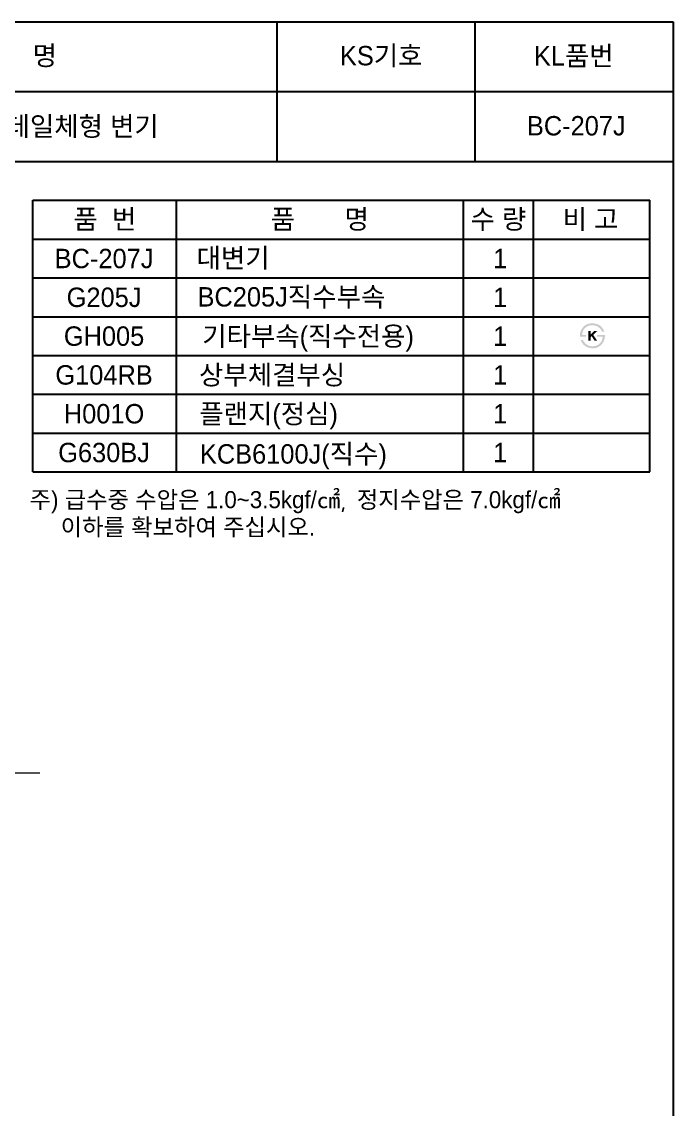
# Model space of a CAD drawing. Header units: millimetres. Extents: x 0 to 1800, y -67 to 2530.
# Drawn here: x 961 to 1800, y 1129 to 2530 of the extents above; entities that cross this region are included whole.
import ezdxf
from ezdxf.enums import TextEntityAlignment as Align
from ezdxf.lldxf.tags import DXFTag

# ---------------------------------------------------------------- set-up
doc = ezdxf.new("R2010")
doc.units = ezdxf.units.MM
for name, color, linetype in [('TEXT', 7, 'Continuous'), ('도각라인', 7, 'Continuous'), ('중심선', 1, 'DASHED')]:
    doc.layers.add(name, color=color, linetype=linetype)
doc.styles.add('타이틀', font='H2GTRM.TTF', dxfattribs={"height": 25})
tags = doc.linetypes.add('DASHDOT', pattern=[70, 31, -13, 13, -13]).pattern_tags.tags
tags[10:11] = [DXFTag(74, 4), DXFTag(75, 0), DXFTag(340, '0'), DXFTag(46, 0.0), DXFTag(50, 0.0), DXFTag(44, 0.0), DXFTag(45, 0.0)]
tags[8:9] = [DXFTag(74, 4), DXFTag(75, 0), DXFTag(340, '0'), DXFTag(46, 0.0), DXFTag(50, 0.0), DXFTag(44, 0.0), DXFTag(45, 0.0)]
tags[6:7] = [DXFTag(74, 4), DXFTag(75, 0), DXFTag(340, '0'), DXFTag(46, 0.0), DXFTag(50, 0.0), DXFTag(44, 0.0), DXFTag(45, 0.0)]
tags[4:5] = [DXFTag(74, 4), DXFTag(75, 0), DXFTag(340, '0'), DXFTag(46, 0.0), DXFTag(50, 0.0), DXFTag(44, 0.0), DXFTag(45, 0.0)]
tags = doc.linetypes.add('DASHED', pattern=[25.72, 12.86, -12.86]).pattern_tags.tags
tags[6:7] = [DXFTag(74, 4), DXFTag(75, 0), DXFTag(340, '0'), DXFTag(46, 0.0), DXFTag(50, 0.0), DXFTag(44, 0.0), DXFTag(45, 0.0)]
tags[4:5] = [DXFTag(74, 4), DXFTag(75, 0), DXFTag(340, '0'), DXFTag(46, 0.0), DXFTag(50, 0.0), DXFTag(44, 0.0), DXFTag(45, 0.0)]

msp = doc.modelspace()

# ---------------------------------------------------------------- hatches: boundary and pattern name
at = {"layer": 'TEXT'}
for points in [[(1679.9, 2124.2), (1679.8, 2124.6), (1679.8, 2125), (1679.8, 2125.4), (1679.8, 2125.8), (1679.8, 2126.2), (1679.9, 2126.6), (1679.9, 2127), (1679.9, 2127.4), (1680, 2127.8), (1680, 2128.2), (1680.1, 2128.6), (1680.2, 2129), (1680.3, 2129.4), (1680.4, 2129.8), (1680.5, 2130.1), (1680.6, 2130.5), (1680.7, 2130.9), (1680.8, 2131.3), (1681, 2131.7), (1681.1, 2132), (1681.3, 2132.4), (1681.4, 2132.7), (1681.6, 2133.1), (1681.8, 2133.4), (1682, 2133.8), (1682.1, 2134.1), (1682.4, 2134.4), (1682.6, 2134.8), (1682.8, 2135.1), (1683, 2135.4), (1683.2, 2135.7), (1683.8, 2136.3), (1684, 2136.6), (1684.3, 2136.9), (1684.6, 2137.2), (1684.9, 2137.5), (1685.2, 2137.8), (1685.5, 2138), (1685.8, 2138.3), (1686.1, 2138.5), (1686.4, 2138.7), (1686.8, 2139), (1687.1, 2139.2), (1687.4, 2139.4), (1687.8, 2139.6), (1688.2, 2139.8), (1688.5, 2139.9), (1688.9, 2140.1), (1689.3, 2140.3), (1689.7, 2140.5), (1690.2, 2140.6), (1690.6, 2140.7), (1691, 2140.9), (1691.5, 2141), (1691.9, 2141.1), (1692.4, 2141.2), (1692.8, 2141.2), (1693.3, 2141.3), (1693.8, 2141.4), (1694.2, 2141.4), (1694.7, 2141.4), (1695.2, 2141.5), (1695.7, 2141.5), (1696.5, 2141.5), (1696.8, 2141.4), (1697.2, 2141.4), (1697.6, 2141.4), (1697.9, 2141.3), (1698.3, 2141.3), (1698.6, 2141.2), (1699, 2141.2), (1699.3, 2141.1), (1699.7, 2141), (1700, 2141), (1700.4, 2140.9), (1700.7, 2140.8), (1701, 2140.7), (1701.4, 2140.6), (1701.7, 2140.5), (1702, 2140.4), (1702.3, 2140.2), (1702.6, 2140.1), (1702.9, 2140), (1703.2, 2139.8), (1703.5, 2139.7), (1703.8, 2139.5), (1704.1, 2139.4), (1704.4, 2139.2), (1704.7, 2139), (1705, 2138.9), (1705.2, 2138.7), (1705.5, 2138.5), (1705.8, 2138.3), (1706.1, 2138.1), (1706.5, 2137.7), (1706.9, 2137.4), (1707.3, 2137), (1707.7, 2136.6), (1708, 2136.2), (1708.4, 2135.8), (1708.7, 2135.4), (1709.1, 2134.9), (1709.4, 2134.5), (1709.7, 2134), (1710, 2133.5), (1710.3, 2133), (1710.5, 2132.5), (1710.8, 2132), (1711, 2131.5), (1711.3, 2130.9), (1711.3, 2130.9), (1708.2, 2130.9), (1708.2, 2130.9), (1708.1, 2131.1), (1708, 2131.3), (1708, 2131.4), (1707.9, 2131.6), (1707.8, 2131.8), (1707.7, 2132), (1707.7, 2132.1), (1707.6, 2132.3), (1707.5, 2132.5), (1707.4, 2132.6), (1707.3, 2132.8), (1707.2, 2133), (1707.1, 2133.1), (1707, 2133.3), (1706.9, 2133.5), (1706.7, 2133.6), (1706.6, 2133.8), (1706.5, 2133.9), (1706.2, 2134.3), (1705.9, 2134.6), (1705.6, 2134.9), (1705.3, 2135.2), (1705, 2135.5), (1704.7, 2135.8), (1704.3, 2136.1), (1704.1, 2136.3), (1703.8, 2136.4), (1703.6, 2136.6), (1703.4, 2136.8), (1703.1, 2136.9), (1702.9, 2137.1), (1702.6, 2137.2), (1702.4, 2137.4), (1702.2, 2137.5), (1701.9, 2137.6), (1701.7, 2137.7), (1701.4, 2137.8), (1701.2, 2138), (1700.9, 2138.1), (1700.6, 2138.2), (1700.4, 2138.3), (1700.1, 2138.3), (1699.9, 2138.4), (1699.6, 2138.5), (1699.3, 2138.6), (1699.1, 2138.6), (1698.8, 2138.7), (1698.5, 2138.7), (1698.2, 2138.8), (1698, 2138.8), (1697.7, 2138.9), (1697.4, 2138.9), (1697.1, 2138.9), (1696.8, 2139), (1696.5, 2139), (1696.3, 2139), (1696, 2139), (1695.6, 2139), (1695.3, 2139), (1694.9, 2138.9), (1694.6, 2138.9), (1694.3, 2138.9), (1693.9, 2138.9), (1693.6, 2138.8), (1693.3, 2138.8), (1693, 2138.7), (1692.7, 2138.7), (1692.3, 2138.6), (1692, 2138.5), (1691.7, 2138.4), (1691.4, 2138.3), (1691.1, 2138.2), (1690.9, 2138.1), (1690.6, 2138), (1690.3, 2137.9), (1690, 2137.8), (1689.7, 2137.7), (1689.4, 2137.5), (1689.2, 2137.4), (1688.9, 2137.3), (1688.7, 2137.1), (1688.4, 2136.9), (1688.1, 2136.8), (1687.9, 2136.6), (1687.6, 2136.4), (1687.4, 2136.2), (1687.2, 2136), (1686.9, 2135.8), (1686.7, 2135.6), (1686.5, 2135.4), (1686.2, 2135.2), (1686, 2135), (1685.8, 2134.7), (1685.6, 2134.5), (1685.4, 2134.3), (1685.2, 2134), (1685, 2133.8), (1684.8, 2133.5), (1684.7, 2133.3), (1684.5, 2133), (1684.3, 2132.7), (1684.2, 2132.5), (1684, 2132.2), (1683.9, 2131.9), (1683.8, 2131.6), (1683.7, 2131.3), (1683.5, 2131.1), (1683.4, 2130.8), (1683.3, 2130.5), (1683.2, 2130.2), (1683.1, 2129.8), (1683, 2129.5), (1683, 2129.2), (1682.9, 2128.9), (1682.8, 2128.6), (1682.8, 2128.2), (1682.7, 2127.9), (1682.7, 2127.6), (1682.7, 2127.2), (1682.6, 2126.9), (1682.6, 2126.5), (1682.6, 2126.5), (1687.8, 2126.5), (1687.8, 2126.5), (1687.8, 2126.5), (1687.8, 2124.2), (1687.8, 2124.2), (1687.8, 2124.2), (1679.9, 2124.2)], [(1693.6, 2127.2), (1698.4, 2131.6), (1702.3, 2131.6), (1696.9, 2126.6), (1701.9, 2119.1), (1698.6, 2119.1), (1695, 2124.8), (1693.6, 2123.6), (1693.6, 2119.1), (1690.7, 2119.1), (1690.7, 2131.7), (1693.6, 2131.7)], [(1712, 2126.5), (1712, 2126.1), (1712, 2125.6), (1712, 2125.2), (1712, 2124.8), (1711.9, 2124.3), (1711.9, 2123.9), (1711.9, 2123.5), (1711.8, 2123.1), (1711.7, 2122.7), (1711.6, 2122.2), (1711.6, 2121.8), (1711.5, 2121.4), (1711.3, 2121), (1711.2, 2120.6), (1711.1, 2120.2), (1711, 2119.8), (1710.8, 2119.4), (1710.7, 2119), (1710.5, 2118.7), (1710.4, 2118.3), (1710.2, 2117.9), (1710, 2117.6), (1709.8, 2117.2), (1709.6, 2116.9), (1709.4, 2116.5), (1709.2, 2116.2), (1709, 2115.9), (1708.8, 2115.5), (1708.5, 2115.2), (1708.3, 2114.9), (1708, 2114.6), (1707.8, 2114.3), (1707.5, 2114), (1707.2, 2113.7), (1707, 2113.5), (1706.7, 2113.2), (1706.4, 2112.9), (1706.1, 2112.7), (1705.8, 2112.4), (1705.5, 2112.2), (1705.2, 2112), (1704.8, 2111.8), (1704.5, 2111.6), (1704.2, 2111.4), (1703.8, 2111.2), (1703.5, 2111), (1703.1, 2110.8), (1702.8, 2110.7), (1702.4, 2110.5), (1702.1, 2110.3), (1701.7, 2110.2), (1701.3, 2110.1), (1700.9, 2109.9), (1700.5, 2109.8), (1700.2, 2109.7), (1699.8, 2109.6), (1699.4, 2109.6), (1699, 2109.5), (1698.6, 2109.4), (1698.2, 2109.4), (1697.8, 2109.4), (1697.4, 2109.3), (1697, 2109.3), (1696.6, 2109.3), (1695.9, 2109.3), (1695.3, 2109.3), (1694.6, 2109.4), (1694, 2109.5), (1693.3, 2109.5), (1693, 2109.6), (1692.7, 2109.7), (1692.4, 2109.7), (1692.1, 2109.8), (1691.8, 2109.9), (1691.5, 2109.9), (1691.2, 2110), (1691, 2110.1), (1690.7, 2110.2), (1690.4, 2110.3), (1690.1, 2110.4), (1689.8, 2110.5), (1689.5, 2110.6), (1689.3, 2110.7), (1689, 2110.9), (1688.7, 2111), (1688.5, 2111.1), (1688.2, 2111.3), (1687.9, 2111.4), (1687.7, 2111.6), (1687.4, 2111.7), (1686.9, 2112), (1686.6, 2112.2), (1686.4, 2112.4), (1686.1, 2112.6), (1685.9, 2112.8), (1685.6, 2113), (1685.4, 2113.2), (1685.1, 2113.4), (1684.9, 2113.6), (1684.7, 2113.8), (1684.5, 2114.1), (1684.2, 2114.3), (1684, 2114.5), (1683.8, 2114.8), (1683.6, 2115), (1683.4, 2115.2), (1683.2, 2115.5), (1683, 2115.8), (1682.8, 2116), (1682.6, 2116.3), (1682.5, 2116.6), (1682.3, 2116.8), (1682.1, 2117.1), (1681.9, 2117.4), (1681.8, 2117.7), (1681.6, 2118), (1681.5, 2118.3), (1681.3, 2118.6), (1681, 2119.2), (1680.8, 2119.9), (1680.8, 2119.9), (1683.7, 2119.9), (1683.7, 2119.9), (1683.9, 2119.4), (1684.2, 2119), (1684.4, 2118.6), (1684.6, 2118.2), (1684.9, 2117.9), (1685.1, 2117.5), (1685.4, 2117.1), (1685.7, 2116.8), (1685.9, 2116.5), (1686.2, 2116.1), (1686.5, 2115.8), (1686.8, 2115.5), (1687.1, 2115.2), (1687.4, 2115), (1687.7, 2114.7), (1688, 2114.5), (1688.2, 2114.3), (1688.4, 2114.1), (1688.7, 2114), (1688.9, 2113.8), (1689.1, 2113.7), (1689.4, 2113.5), (1689.6, 2113.4), (1689.9, 2113.2), (1690.1, 2113.1), (1690.4, 2113), (1690.6, 2112.9), (1690.9, 2112.8), (1691.1, 2112.7), (1691.4, 2112.6), (1691.7, 2112.5), (1691.9, 2112.4), (1692.2, 2112.3), (1692.5, 2112.3), (1692.7, 2112.2), (1693, 2112.1), (1693.3, 2112.1), (1693.6, 2112), (1693.9, 2112), (1694.2, 2112), (1694.5, 2111.9), (1694.8, 2111.9), (1695.1, 2111.9), (1695.4, 2111.9), (1695.7, 2111.9), (1696, 2111.9), (1696.3, 2111.9), (1697.1, 2111.9), (1697.4, 2111.9), (1697.7, 2112), (1698, 2112), (1698.2, 2112), (1698.5, 2112), (1698.7, 2112.1), (1699, 2112.1), (1699.3, 2112.2), (1699.5, 2112.2), (1699.8, 2112.3), (1700, 2112.4), (1700.3, 2112.5), (1700.5, 2112.5), (1700.8, 2112.6), (1701, 2112.7), (1701.3, 2112.8), (1701.5, 2112.9), (1701.8, 2113), (1702, 2113.1), (1702.3, 2113.3), (1702.5, 2113.4), (1702.7, 2113.5), (1703, 2113.7), (1703.2, 2113.8), (1703.4, 2113.9), (1703.7, 2114.1), (1703.9, 2114.3), (1704.1, 2114.4), (1704.3, 2114.6), (1704.6, 2114.8), (1704.8, 2115), (1705.1, 2115.2), (1705.3, 2115.4), (1705.6, 2115.7), (1705.8, 2115.9), (1706, 2116.1), (1706.2, 2116.4), (1706.4, 2116.6), (1706.6, 2116.9), (1706.8, 2117.1), (1707, 2117.4), (1707.2, 2117.7), (1707.3, 2118), (1707.5, 2118.2), (1707.7, 2118.5), (1707.8, 2118.8), (1708, 2119.1), (1708.1, 2119.4), (1708.2, 2119.7), (1708.3, 2120), (1708.4, 2120.4), (1708.6, 2120.7), (1708.7, 2121), (1708.7, 2121.3), (1708.8, 2121.7), (1708.9, 2122), (1709, 2122.4), (1709, 2122.7), (1709.1, 2123.1), (1709.1, 2123.4), (1709.2, 2123.8), (1709.2, 2124.2), (1709.2, 2124.2), (1701.8, 2124.2), (1701.8, 2124.2), (1701.8, 2124.2), (1701.8, 2126.5), (1701.8, 2126.5), (1701.8, 2126.5), (1712, 2126.5)]]:
    msp.add_hatch(color=256, dxfattribs=at).paths.add_polyline_path(points, flags=0)

# ---------------------------------------------------------------- linework, layer by layer
at = {"layer": '도각라인', "color": 7}
for p, q in [((0, 2530), (1800, 2530)), ((1290, 2350), (1290, 2530)), ((1545, 2350), (1545, 2530)), ((520, 2440), (1800, 2440)), ((0, 2350), (1800, 2350)), ((975, 1950), (975, 2300)), ((975, 2300), (1770, 2300)), ((1160, 1950), (1160, 2300)), ((1530, 1950), (1530, 2300)), ((1620, 1950), (1620, 2300)), ((1770, 1950), (1770, 2300)), ((975, 2250), (1770, 2250)), ((975, 2200), (1770, 2200)), ((975, 2150), (1770, 2150)), ((975, 2100), (1770, 2100)), ((975, 2050), (1770, 2050)), ((975, 2000), (1770, 2000)), ((975, 1950), (1770, 1950))]:
    msp.add_line(p, q, dxfattribs=at)
at = {"layer": '도각라인'}
msp.add_line((1800, 2530), (1800, 0), dxfattribs=at)
at = {"layer": '중심선', "linetype": 'DASHDOT', "lineweight": 18}
msp.add_line((204.2, 1562.3), (984.2, 1562.3), dxfattribs=at)

# ---------------------------------------------------------------- texts
at = {"layer": 'TEXT', "style": '타이틀'}
for s, p in [('품             명', (915.7, 2486.4)), ('KS기호', (1423.8, 2486.3)), ('KL품번', (1671.8, 2486.1)), ('절수형 전자식 비데일체형 변기', (919.7, 2395.3)), ('BC-207J', (1675.1, 2396)), ('품  번', (1067.9, 2275.7)), ('품       명', (1344.8, 2275.7)), ('수 량', (1574.8, 2275.7)), ('비 고', (1693.6, 2275.7)), ('BC-207J', (1066.8, 2225)), ('대변기', (1233.1, 2225.6)), ('1', (1577, 2225)), ('G205J', (1066.8, 2175)), ('BC205J직수부속', (1308.1, 2175.6)), ('1', (1577, 2175)), ('GH005', (1066.8, 2125)), ('기타부속(직수전용)  ', (1338.7, 2125)), ('1', (1577, 2124.9)), ('G104RB', (1066.8, 2075)), ('상부체결부싱', (1283.3, 2075)), ('1', (1577, 2075)), ('H001O', (1066.8, 2025)), ('플랜지(정심) ', (1283.3, 2025)), ('1', (1577, 2025)), ('G630BJ', (1066.8, 1975)), ('KCB6100J(직수)', (1310.7, 1973.2)), ('1', (1577, 1975))]:
    msp.add_text(s, height=25, dxfattribs=at).set_placement(p, align=Align.MIDDLE_CENTER)
at = {"layer": 'TEXT', "insert": (970.9, 1925.3), "char_height": 22, "width": 874.798, "attachment_point": 1, "line_spacing_factor": 0.963855, "style": '타이틀'}
msp.add_mtext('\\A1;주) 급수중 수압은 1.0~3.5kgf/㎠{\\fISOCPEUR|b0|i0|c0|p34;, }정지수압은 7.0kgf/㎠{\\fISOCPEUR|b0|i0|c0|p34; }\\P     이하를 확보하여 주십시오.', dxfattribs=at)

doc.saveas('drawing.dxf')
